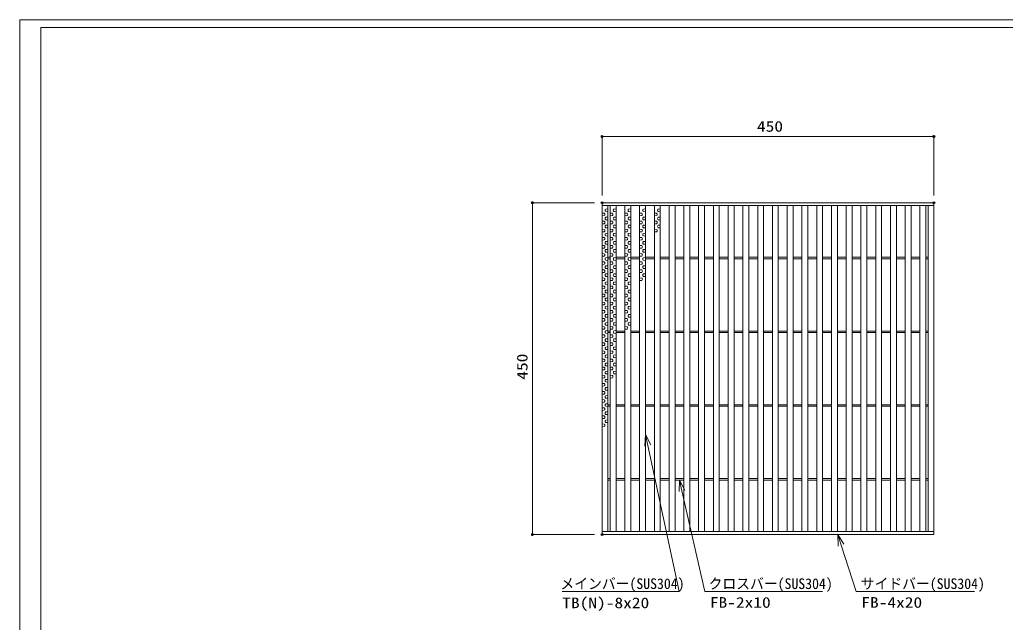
# Model space of a CAD drawing. Units: millimetres on the paper. Extents: x -216 to 216, y -153 to 153.
# Drawn here: x -215.3 to 51.9, y -10.8 to 152.6 of the extents above; entities that cross this region are included whole.
import ezdxf
from ezdxf.enums import TextEntityAlignment as Align

# ---------------------------------------------------------------- set-up
doc = ezdxf.new("R2010")
doc.units = ezdxf.units.MM
doc.header["$PDMODE"] = 32
doc.header["$PDSIZE"] = 0.5
for name, color, linetype, lineweight in [('0-0_A1FRAME', 1, 'Continuous', 9), ('0-2_蓋', 3, 'Continuous', 9), ('0-4_寸法', 4, 'Continuous', 9), ('0-5_0', 7, 'Continuous', 9)]:
    doc.layers.add(name, color=color, linetype=linetype, lineweight=lineweight)
doc.layers.add('0-6_Defpoints', color=7, linetype='Continuous')
doc.styles.add('ＭＳ ゴシック', font='')
doc.styles.get('ＭＳ ゴシック').set_extended_font_data('MS Gothic')

# ---------------------------------------------------------------- blocks, each defined once
blk = doc.blocks.new('_Dot')
at = {"layer": '0-5_0'}
for p, q in [((-0.5, 0), (-1, 0)), ((0.489, 0.1), (-0.489, 0.1)), ((0.399, 0.3), (-0.399, 0.3)), ((0.458, -0.199), (-0.458, -0.199)), ((0.3, -0.399), (-0.3, -0.399))]:
    blk.add_line(p, q, dxfattribs=at)
for points in [[(0.5, 0), (0.496, 0.063), (0.484, 0.124), (0.465, 0.184), (0.438, 0.241), (0.405, 0.294), (0.364, 0.342), (0.319, 0.385), (0.268, 0.422), (0.213, 0.452), (0.155, 0.476), (0.094, 0.491), (0.031, 0.499), (-0.031, 0.499), (-0.094, 0.491), (-0.155, 0.476), (-0.213, 0.452), (-0.268, 0.422), (-0.319, 0.385), (-0.364, 0.342), (-0.405, 0.294), (-0.438, 0.241), (-0.465, 0.184), (-0.484, 0.124), (-0.496, 0.063), (-0.5, 0), (0, 0)], [(-0.5, 0), (-0.496, -0.063), (-0.484, -0.124), (-0.465, -0.184), (-0.438, -0.241), (-0.405, -0.294), (-0.364, -0.342), (-0.319, -0.385), (-0.268, -0.422), (-0.213, -0.452), (-0.155, -0.476), (-0.094, -0.491), (-0.031, -0.499), (0.031, -0.499), (0.094, -0.491), (0.155, -0.476), (0.213, -0.452), (0.268, -0.422), (0.319, -0.385), (0.364, -0.342), (0.405, -0.294), (0.438, -0.241), (0.465, -0.184), (0.484, -0.124), (0.496, -0.063), (0.5, 0), (0, 0)]]:
    blk.add_lwpolyline(points, close=True, dxfattribs=at)
blk = doc.blocks.new('U30')
at = {"layer": '0-2_蓋'}
for p, q in [((0.2, 3.086), (0.8, 3.12)), ((-0.2, 1.986), (-0.8, 2.02)), ((-0.2, 1.314), (-0.8, 1.28)), ((0.2, 2.414), (0.8, 2.38)), ((0.2, 0.886), (0.8, 0.92)), ((0.2, 0.214), (0.8, 0.18)), ((-0.2, -0.214), (-0.8, -0.18)), ((-0.2, -0.886), (-0.8, -0.92)), ((-0.2, -2.414), (-0.8, -2.38)), ((0.2, -1.314), (0.8, -1.28)), ((0.2, -1.986), (0.8, -2.02)), ((-0.2, -3.086), (-0.8, -3.12))]:
    blk.add_line(p, q, dxfattribs=at)
for centre, start, end in [((0.484, 2.75), 130.27175, 229.72825), ((-0.484, 1.65), 310.27175, 49.72825), ((0.484, 0.55), 130.27175, 229.72825), ((-0.484, -0.55), 310.27175, 49.72825), ((-0.484, -2.75), 310.27175, 49.72825), ((0.484, -1.65), 130.27175, 229.72825)]:
    blk.add_arc(centre, 0.44, start, end, dxfattribs=at)
blk = doc.blocks.new('U36')
at = {"layer": '0-2_蓋'}
for p in [(0, 0), (0, -6.6), (0, -13.2), (0, -19.8), (0, -26.4), (0, -33), (0, -39.6)]:
    blk.add_blockref('U30', p, dxfattribs=at)
blk = doc.blocks.new('U31')
at = {"layer": '0-2_蓋'}
for p, q in [((0.2, 3.086), (0.8, 3.12)), ((-0.2, 1.986), (-0.8, 2.02)), ((-0.2, 1.314), (-0.8, 1.28)), ((0.2, 2.414), (0.8, 2.38)), ((0.2, 0.886), (0.8, 0.92)), ((0.2, 0.214), (0.8, 0.18)), ((-0.2, -0.214), (-0.8, -0.18)), ((-0.2, -0.886), (-0.8, -0.92)), ((-0.2, -2.414), (-0.8, -2.38)), ((0.2, -1.314), (0.8, -1.28)), ((0.2, -1.986), (0.8, -2.02)), ((-0.2, -3.086), (-0.8, -3.12))]:
    blk.add_line(p, q, dxfattribs=at)
for centre, start, end in [((0.484, 2.75), 130.27175, 229.72825), ((-0.484, 1.65), 310.27175, 49.72825), ((0.484, 0.55), 130.27175, 229.72825), ((-0.484, -0.55), 310.27175, 49.72825), ((-0.484, -2.75), 310.27175, 49.72825), ((0.484, -1.65), 130.27175, 229.72825)]:
    blk.add_arc(centre, 0.44, start, end, dxfattribs=at)
blk = doc.blocks.new('U32')
at = {"layer": '0-2_蓋'}
for p in [(0, 0), (0, -6.6), (0, -13.2), (0, -19.8), (0, -26.4)]:
    blk.add_blockref('U31', p, dxfattribs=at)
blk = doc.blocks.new('U34')
at = {"layer": '0-2_蓋'}
for p, q in [((0.2, 3.086), (0.8, 3.12)), ((-0.2, 1.986), (-0.8, 2.02)), ((-0.2, 1.314), (-0.8, 1.28)), ((0.2, 2.414), (0.8, 2.38)), ((0.2, 0.886), (0.8, 0.92)), ((0.2, 0.214), (0.8, 0.18)), ((-0.2, -0.214), (-0.8, -0.18)), ((-0.2, -0.886), (-0.8, -0.92)), ((-0.2, -2.414), (-0.8, -2.38)), ((0.2, -1.314), (0.8, -1.28)), ((0.2, -1.986), (0.8, -2.02)), ((-0.2, -3.086), (-0.8, -3.12))]:
    blk.add_line(p, q, dxfattribs=at)
for centre, start, end in [((0.484, 2.75), 130.27175, 229.72825), ((-0.484, 1.65), 310.27175, 49.72825), ((0.484, 0.55), 130.27175, 229.72825), ((-0.484, -0.55), 310.27175, 49.72825), ((-0.484, -2.75), 310.27175, 49.72825), ((0.484, -1.65), 130.27175, 229.72825)]:
    blk.add_arc(centre, 0.44, start, end, dxfattribs=at)
blk = doc.blocks.new('U33')
at = {"layer": '0-2_蓋'}
for p in [(0, 0), (0, -6.6), (0, -13.2)]:
    blk.add_blockref('U34', p, dxfattribs=at)
blk = doc.blocks.new('U38')
at = {"layer": '0-2_蓋'}
for p, q in [((0.2, 3.086), (0.8, 3.12)), ((-0.2, 1.986), (-0.8, 2.02)), ((-0.2, 1.314), (-0.8, 1.28)), ((0.2, 2.414), (0.8, 2.38)), ((0.2, 0.886), (0.8, 0.92)), ((0.2, 0.214), (0.8, 0.18)), ((-0.2, -0.214), (-0.8, -0.18)), ((-0.2, -0.886), (-0.8, -0.92)), ((-0.2, -2.414), (-0.8, -2.38)), ((0.2, -1.314), (0.8, -1.28)), ((0.2, -1.986), (0.8, -2.02)), ((-0.2, -3.086), (-0.8, -3.12))]:
    blk.add_line(p, q, dxfattribs=at)
for centre, start, end in [((0.484, 2.75), 130.27175, 229.72825), ((-0.484, 1.65), 310.27175, 49.72825), ((0.484, 0.55), 130.27175, 229.72825), ((-0.484, -0.55), 310.27175, 49.72825), ((-0.484, -2.75), 310.27175, 49.72825), ((0.484, -1.65), 130.27175, 229.72825)]:
    blk.add_arc(centre, 0.44, start, end, dxfattribs=at)
blk = doc.blocks.new('U35')
at = {"layer": '0-2_蓋'}
blk.add_blockref('U38', (0, 0), dxfattribs=at)
blk = doc.blocks.new('U39')
at = {"layer": '0-2_蓋'}
for p, q in [((0.2, 3.086), (0.8, 3.12)), ((-0.2, 1.986), (-0.8, 2.02)), ((-0.2, 1.314), (-0.8, 1.28)), ((0.2, 2.414), (0.8, 2.38)), ((0.2, 0.886), (0.8, 0.92)), ((0.2, 0.214), (0.8, 0.18)), ((-0.2, -0.214), (-0.8, -0.18)), ((-0.2, -0.886), (-0.8, -0.92)), ((-0.2, -2.414), (-0.8, -2.38)), ((0.2, -1.314), (0.8, -1.28)), ((0.2, -1.986), (0.8, -2.02)), ((-0.2, -3.086), (-0.8, -3.12))]:
    blk.add_line(p, q, dxfattribs=at)
for centre, start, end in [((0.484, 2.75), 130.27175, 229.72825), ((-0.484, 1.65), 310.27175, 49.72825), ((0.484, 0.55), 130.27175, 229.72825), ((-0.484, -0.55), 310.27175, 49.72825), ((-0.484, -2.75), 310.27175, 49.72825), ((0.484, -1.65), 130.27175, 229.72825)]:
    blk.add_arc(centre, 0.44, start, end, dxfattribs=at)
blk = doc.blocks.new('U37')
at = {"layer": '0-2_蓋'}
for p in [(0, 0), (0, -6.6), (0, -13.2), (0, -19.8), (0, -26.4), (0, -33), (0, -39.6), (0, -46.2), (0, -52.8)]:
    blk.add_blockref('U39', p, dxfattribs=at)
blk = doc.blocks.new('MLeader3')
at = {"layer": '0-4_寸法'}
for p, q in [((-45.653, 40.128), (-45.026, 37.194)), ((-36.912, -2.447), (-68.291, -2.447))]:
    blk.add_line(p, q, dxfattribs=at)
for points in [[(-45.812, 37.026), (-45.653, 40.128), (-44.239, 37.362)], [(-45.026, 37.194), (-36.552, -2.447), (-36.912, -2.447)]]:
    blk.add_lwpolyline(points, dxfattribs=at)
at = {"layer": '0-4_寸法', "style": 'ＭＳ ゴシック'}
for s, width, p in [('メインバー(SUS304)', 0.95, (-68.733, -2.602)), ('TB(N)-8x20', 1.2, (-68.232, -7.802))]:
    blk.add_text(s, height=2.889, dxfattribs=dict(at, width=width)).set_placement(p, align=Align.BOTTOM_LEFT)
blk = doc.blocks.new('MLeader4')
at = {"layer": '0-4_寸法'}
for p, q in [((-36.453, 27.817), (-35.789, 24.891)), ((-29.225, -2.447), (2.321, -2.447))]:
    blk.add_line(p, q, dxfattribs=at)
for points in [[(-36.573, 24.713), (-36.453, 27.817), (-35.005, 25.069)], [(-35.789, 24.891), (-29.585, -2.447), (-29.225, -2.447)]]:
    blk.add_lwpolyline(points, dxfattribs=at)
at = {"layer": '0-4_寸法', "style": 'ＭＳ ゴシック'}
for s, width, p in [('クロスバー(SUS304)', 0.95, (-28.559, -2.602)), ('FB-2x10', 1.2, (-28.225, -7.693))]:
    blk.add_text(s, height=2.889, dxfattribs=dict(at, width=width)).set_placement(p, align=Align.BOTTOM_LEFT)
blk = doc.blocks.new('MLeader5')
at = {"layer": '0-4_寸法'}
for p, q in [((6.449, 13.017), (7.376, 10.164)), ((11.835, -2.447), (43.574, -2.447))]:
    blk.add_line(p, q, dxfattribs=at)
for points in [[(6.612, 9.915), (6.449, 13.017), (8.141, 10.412)], [(7.376, 10.164), (11.475, -2.447), (11.835, -2.447)]]:
    blk.add_lwpolyline(points, dxfattribs=at)
at = {"layer": '0-4_寸法', "style": 'ＭＳ ゴシック'}
for s, width, p in [('サイドバー(SUS304)', 0.95, (12.694, -2.602)), ('FB-4x20', 1.2, (12.835, -7.693))]:
    blk.add_text(s, height=2.889, dxfattribs=dict(at, width=width)).set_placement(p, align=Align.BOTTOM_LEFT)

msp = doc.modelspace()

# ---------------------------------------------------------------- linework, layer by layer
at = {"layer": '0-0_A1FRAME'}
msp.add_line((-209.584, 150.487), (-209.584, -150.495), dxfattribs=at)
msp.add_lwpolyline([(-215.332, 152.642), (-215.332, -152.65), (215.329, -152.65), (215.329, 152.642)], close=True, dxfattribs=at)
msp.add_lwpolyline([(199.523, -150.495), (199.523, 150.487), (-209.584, 150.487)], dxfattribs=at)
at = {"layer": '0-2_蓋'}
for p, q in [((-57.453, 13.017), (-57.453, 103.017)), ((-57.453, 103.017), (32.547, 103.017)), ((-57.453, 102.217), (32.547, 102.217)), ((-55.853, 13.817), (-55.853, 102.217)), ((-55.253, 13.817), (-55.253, 102.217)), ((-53.653, 13.817), (-53.653, 102.217)), ((-51.253, 13.817), (-51.253, 102.217)), ((-49.653, 13.817), (-49.653, 102.217)), ((-47.253, 13.817), (-47.253, 102.217)), ((-45.653, 13.817), (-45.653, 102.217)), ((-43.253, 13.817), (-43.253, 102.217)), ((-41.653, 13.817), (-41.653, 102.217)), ((-39.253, 13.817), (-39.253, 102.217)), ((-37.653, 13.817), (-37.653, 102.217)), ((-35.253, 13.817), (-35.253, 102.217)), ((-33.653, 13.817), (-33.653, 102.217)), ((-31.253, 13.817), (-31.253, 102.217)), ((-29.653, 13.817), (-29.653, 102.217)), ((-27.253, 13.817), (-27.253, 102.217)), ((-25.653, 13.817), (-25.653, 102.217)), ((-23.253, 13.817), (-23.253, 102.217)), ((-21.653, 13.817), (-21.653, 102.217)), ((-19.253, 13.817), (-19.253, 102.217)), ((-17.653, 13.817), (-17.653, 102.217)), ((-15.253, 13.817), (-15.253, 102.217)), ((-13.653, 13.817), (-13.653, 102.217)), ((-11.253, 13.817), (-11.253, 102.217)), ((-9.653, 13.817), (-9.653, 102.217)), ((-7.253, 13.817), (-7.253, 102.217)), ((-5.653, 13.817), (-5.653, 102.217)), ((-3.253, 13.817), (-3.253, 102.217)), ((-1.653, 13.817), (-1.653, 102.217)), ((0.747, 13.817), (0.747, 102.217)), ((2.347, 13.817), (2.347, 102.217)), ((4.747, 13.817), (4.747, 102.217)), ((6.347, 13.817), (6.347, 102.217)), ((8.747, 13.817), (8.747, 102.217)), ((10.347, 13.817), (10.347, 102.217)), ((12.747, 13.817), (12.747, 102.217)), ((14.347, 13.817), (14.347, 102.217)), ((16.747, 13.817), (16.747, 102.217)), ((18.347, 13.817), (18.347, 102.217)), ((20.747, 13.817), (20.747, 102.217)), ((22.347, 13.817), (22.347, 102.217)), ((24.747, 13.817), (24.747, 102.217)), ((26.347, 13.817), (26.347, 102.217)), ((28.747, 13.817), (28.747, 102.217)), ((30.347, 13.817), (30.347, 102.217)), ((30.947, 13.817), (30.947, 102.217)), ((32.547, 13.017), (32.547, 103.017)), ((-55.853, 88.217), (-55.253, 88.217)), ((-53.653, 88.217), (-51.253, 88.217)), ((-49.653, 88.217), (-47.253, 88.217)), ((-45.653, 88.217), (-43.253, 88.217)), ((-41.653, 88.217), (-39.253, 88.217)), ((-37.653, 88.217), (-35.253, 88.217)), ((-33.653, 88.217), (-31.253, 88.217)), ((-29.653, 88.217), (-27.253, 88.217)), ((-25.653, 88.217), (-23.253, 88.217)), ((-21.653, 88.217), (-19.253, 88.217)), ((-17.653, 88.217), (-15.253, 88.217)), ((-13.653, 88.217), (-11.253, 88.217)), ((-9.653, 88.217), (-7.253, 88.217)), ((-5.653, 88.217), (-3.253, 88.217)), ((-1.653, 88.217), (0.747, 88.217)), ((2.347, 88.217), (4.747, 88.217)), ((6.347, 88.217), (8.747, 88.217)), ((10.347, 88.217), (12.747, 88.217)), ((14.347, 88.217), (16.747, 88.217)), ((18.347, 88.217), (20.747, 88.217)), ((22.347, 88.217), (24.747, 88.217)), ((26.347, 88.217), (28.747, 88.217)), ((30.947, 88.217), (30.347, 88.217)), ((-55.853, 87.817), (-55.253, 87.817)), ((-53.653, 87.817), (-51.253, 87.817)), ((-49.653, 87.817), (-47.253, 87.817)), ((-45.653, 87.817), (-43.253, 87.817)), ((-41.653, 87.817), (-39.253, 87.817)), ((-37.653, 87.817), (-35.253, 87.817)), ((-33.653, 87.817), (-31.253, 87.817)), ((-29.653, 87.817), (-27.253, 87.817)), ((-25.653, 87.817), (-23.253, 87.817)), ((-21.653, 87.817), (-19.253, 87.817)), ((-17.653, 87.817), (-15.253, 87.817)), ((-13.653, 87.817), (-11.253, 87.817)), ((-9.653, 87.817), (-7.253, 87.817)), ((-5.653, 87.817), (-3.253, 87.817)), ((-1.653, 87.817), (0.747, 87.817)), ((2.347, 87.817), (4.747, 87.817)), ((6.347, 87.817), (8.747, 87.817)), ((10.347, 87.817), (12.747, 87.817)), ((14.347, 87.817), (16.747, 87.817)), ((18.347, 87.817), (20.747, 87.817)), ((22.347, 87.817), (24.747, 87.817)), ((26.347, 87.817), (28.747, 87.817)), ((30.947, 87.817), (30.347, 87.817)), ((-55.853, 68.217), (-55.253, 68.217)), ((-55.853, 67.817), (-55.253, 67.817)), ((-53.653, 68.217), (-51.253, 68.217)), ((-53.653, 67.817), (-51.253, 67.817)), ((-49.653, 68.217), (-47.253, 68.217)), ((-49.653, 67.817), (-47.253, 67.817)), ((-45.653, 68.217), (-43.253, 68.217)), ((-45.653, 67.817), (-43.253, 67.817)), ((-41.653, 68.217), (-39.253, 68.217)), ((-41.653, 67.817), (-39.253, 67.817)), ((-37.653, 68.217), (-35.253, 68.217)), ((-37.653, 67.817), (-35.253, 67.817)), ((-33.653, 68.217), (-31.253, 68.217)), ((-33.653, 67.817), (-31.253, 67.817)), ((-29.653, 68.217), (-27.253, 68.217)), ((-29.653, 67.817), (-27.253, 67.817)), ((-25.653, 68.217), (-23.253, 68.217)), ((-25.653, 67.817), (-23.253, 67.817)), ((-21.653, 68.217), (-19.253, 68.217)), ((-21.653, 67.817), (-19.253, 67.817)), ((-17.653, 68.217), (-15.253, 68.217)), ((-17.653, 67.817), (-15.253, 67.817)), ((-13.653, 68.217), (-11.253, 68.217)), ((-13.653, 67.817), (-11.253, 67.817)), ((-9.653, 68.217), (-7.253, 68.217)), ((-9.653, 67.817), (-7.253, 67.817)), ((-5.653, 68.217), (-3.253, 68.217)), ((-5.653, 67.817), (-3.253, 67.817)), ((-1.653, 68.217), (0.747, 68.217)), ((-1.653, 67.817), (0.747, 67.817)), ((2.347, 68.217), (4.747, 68.217)), ((2.347, 67.817), (4.747, 67.817)), ((6.347, 68.217), (8.747, 68.217)), ((6.347, 67.817), (8.747, 67.817)), ((10.347, 68.217), (12.747, 68.217)), ((10.347, 67.817), (12.747, 67.817)), ((14.347, 68.217), (16.747, 68.217)), ((14.347, 67.817), (16.747, 67.817)), ((18.347, 68.217), (20.747, 68.217)), ((18.347, 67.817), (20.747, 67.817)), ((22.347, 68.217), (24.747, 68.217)), ((22.347, 67.817), (24.747, 67.817)), ((26.347, 68.217), (28.747, 68.217)), ((26.347, 67.817), (28.747, 67.817)), ((30.947, 68.217), (30.347, 68.217)), ((30.947, 67.817), (30.347, 67.817)), ((-55.853, 48.217), (-55.253, 48.217)), ((-53.653, 48.217), (-51.253, 48.217)), ((-49.653, 48.217), (-47.253, 48.217)), ((-45.653, 48.217), (-43.253, 48.217)), ((-41.653, 48.217), (-39.253, 48.217)), ((-37.653, 48.217), (-35.253, 48.217)), ((-33.653, 48.217), (-31.253, 48.217)), ((-29.653, 48.217), (-27.253, 48.217)), ((-25.653, 48.217), (-23.253, 48.217)), ((-21.653, 48.217), (-19.253, 48.217)), ((-17.653, 48.217), (-15.253, 48.217)), ((-13.653, 48.217), (-11.253, 48.217)), ((-9.653, 48.217), (-7.253, 48.217)), ((-5.653, 48.217), (-3.253, 48.217)), ((-1.653, 48.217), (0.747, 48.217)), ((2.347, 48.217), (4.747, 48.217)), ((6.347, 48.217), (8.747, 48.217)), ((10.347, 48.217), (12.747, 48.217)), ((14.347, 48.217), (16.747, 48.217)), ((18.347, 48.217), (20.747, 48.217)), ((22.347, 48.217), (24.747, 48.217)), ((26.347, 48.217), (28.747, 48.217)), ((30.947, 48.217), (30.347, 48.217)), ((-55.853, 47.817), (-55.253, 47.817)), ((-53.653, 47.817), (-51.253, 47.817)), ((-49.653, 47.817), (-47.253, 47.817)), ((-45.653, 47.817), (-43.253, 47.817)), ((-41.653, 47.817), (-39.253, 47.817)), ((-37.653, 47.817), (-35.253, 47.817)), ((-33.653, 47.817), (-31.253, 47.817)), ((-29.653, 47.817), (-27.253, 47.817)), ((-25.653, 47.817), (-23.253, 47.817)), ((-21.653, 47.817), (-19.253, 47.817)), ((-17.653, 47.817), (-15.253, 47.817)), ((-13.653, 47.817), (-11.253, 47.817)), ((-9.653, 47.817), (-7.253, 47.817)), ((-5.653, 47.817), (-3.253, 47.817)), ((-1.653, 47.817), (0.747, 47.817)), ((2.347, 47.817), (4.747, 47.817)), ((6.347, 47.817), (8.747, 47.817)), ((10.347, 47.817), (12.747, 47.817)), ((14.347, 47.817), (16.747, 47.817)), ((18.347, 47.817), (20.747, 47.817)), ((22.347, 47.817), (24.747, 47.817)), ((26.347, 47.817), (28.747, 47.817)), ((30.947, 47.817), (30.347, 47.817)), ((-55.853, 28.217), (-55.253, 28.217)), ((-55.853, 27.817), (-55.253, 27.817)), ((-53.653, 28.217), (-51.253, 28.217)), ((-53.653, 27.817), (-51.253, 27.817)), ((-49.653, 28.217), (-47.253, 28.217)), ((-49.653, 27.817), (-47.253, 27.817)), ((-45.653, 28.217), (-43.253, 28.217)), ((-45.653, 27.817), (-43.253, 27.817)), ((-41.653, 28.217), (-39.253, 28.217)), ((-41.653, 27.817), (-39.253, 27.817)), ((-37.653, 28.217), (-35.253, 28.217)), ((-37.653, 27.817), (-35.253, 27.817)), ((-33.653, 28.217), (-31.253, 28.217)), ((-33.653, 27.817), (-31.253, 27.817)), ((-29.653, 28.217), (-27.253, 28.217)), ((-29.653, 27.817), (-27.253, 27.817)), ((-25.653, 28.217), (-23.253, 28.217)), ((-25.653, 27.817), (-23.253, 27.817)), ((-21.653, 28.217), (-19.253, 28.217)), ((-21.653, 27.817), (-19.253, 27.817)), ((-17.653, 28.217), (-15.253, 28.217)), ((-17.653, 27.817), (-15.253, 27.817)), ((-13.653, 28.217), (-11.253, 28.217)), ((-13.653, 27.817), (-11.253, 27.817)), ((-9.653, 28.217), (-7.253, 28.217)), ((-9.653, 27.817), (-7.253, 27.817)), ((-5.653, 28.217), (-3.253, 28.217)), ((-5.653, 27.817), (-3.253, 27.817)), ((-1.653, 28.217), (0.747, 28.217)), ((-1.653, 27.817), (0.747, 27.817)), ((2.347, 28.217), (4.747, 28.217)), ((2.347, 27.817), (4.747, 27.817)), ((6.347, 28.217), (8.747, 28.217)), ((6.347, 27.817), (8.747, 27.817)), ((10.347, 28.217), (12.747, 28.217)), ((10.347, 27.817), (12.747, 27.817)), ((14.347, 28.217), (16.747, 28.217)), ((14.347, 27.817), (16.747, 27.817)), ((18.347, 28.217), (20.747, 28.217)), ((18.347, 27.817), (20.747, 27.817)), ((22.347, 28.217), (24.747, 28.217)), ((22.347, 27.817), (24.747, 27.817)), ((26.347, 28.217), (28.747, 28.217)), ((26.347, 27.817), (28.747, 27.817)), ((30.947, 28.217), (30.347, 28.217)), ((30.947, 27.817), (30.347, 27.817)), ((-57.453, 13.817), (32.547, 13.817)), ((-57.453, 13.017), (32.547, 13.017))]:
    msp.add_line(p, q, dxfattribs=at)
at = {"layer": '0-4_寸法'}
for p, q in [((-57.453, 105.017), (-57.453, 120.95)), ((-56.953, 120.95), (32.047, 120.95)), ((32.547, 105.017), (32.547, 120.95)), ((-59.453, 103.017), (-76.341, 103.017)), ((-76.341, 13.517), (-76.341, 102.517)), ((-59.453, 13.017), (-76.341, 13.017))]:
    msp.add_line(p, q, dxfattribs=at)
at = {"layer": '0-6_Defpoints'}
for p in [(32.547, 120.95), (-76.341, 103.017), (-57.453, 103.017), (32.547, 103.017), (-57.453, 13.017)]:
    msp.add_point(p, dxfattribs=at)

# ---------------------------------------------------------------- block references
at = {"layer": '0-2_蓋'}
for name, p in [('U37', (-56.653, 98.202)), ('U36', (-54.453, 98.202)), ('U32', (-50.453, 98.202)), ('U33', (-46.453, 98.202)), ('U35', (-42.453, 98.202))]:
    msp.add_blockref(name, p, dxfattribs=at)
at = {"layer": '0-4_寸法', "xscale": 0.5, "yscale": 0.5}
for p, rotation in [((-57.453, 120.95), 180), ((-76.341, 103.017), 90), ((-76.341, 13.017), 270)]:
    msp.add_blockref('_Dot', p, dxfattribs=dict(at, rotation=rotation))
msp.add_blockref('_Dot', (32.547, 120.95), dxfattribs=at)
at = {"layer": '0-4_寸法'}
for name in ['MLeader3', 'MLeader4', 'MLeader5']:
    msp.add_blockref(name, (0, 0), dxfattribs=at)

# ---------------------------------------------------------------- texts
at = {"layer": '0-4_寸法', "style": 'ＭＳ ゴシック', "width": 1.2}
msp.add_text('450', height=2.889, dxfattribs=at).set_placement((-15.453, 121.395), align=Align.BOTTOM_LEFT)
msp.add_text('450', height=2.889, rotation=90, dxfattribs=at).set_placement((-76.786, 55.017), align=Align.BOTTOM_LEFT)

doc.saveas('drawing.dxf')
